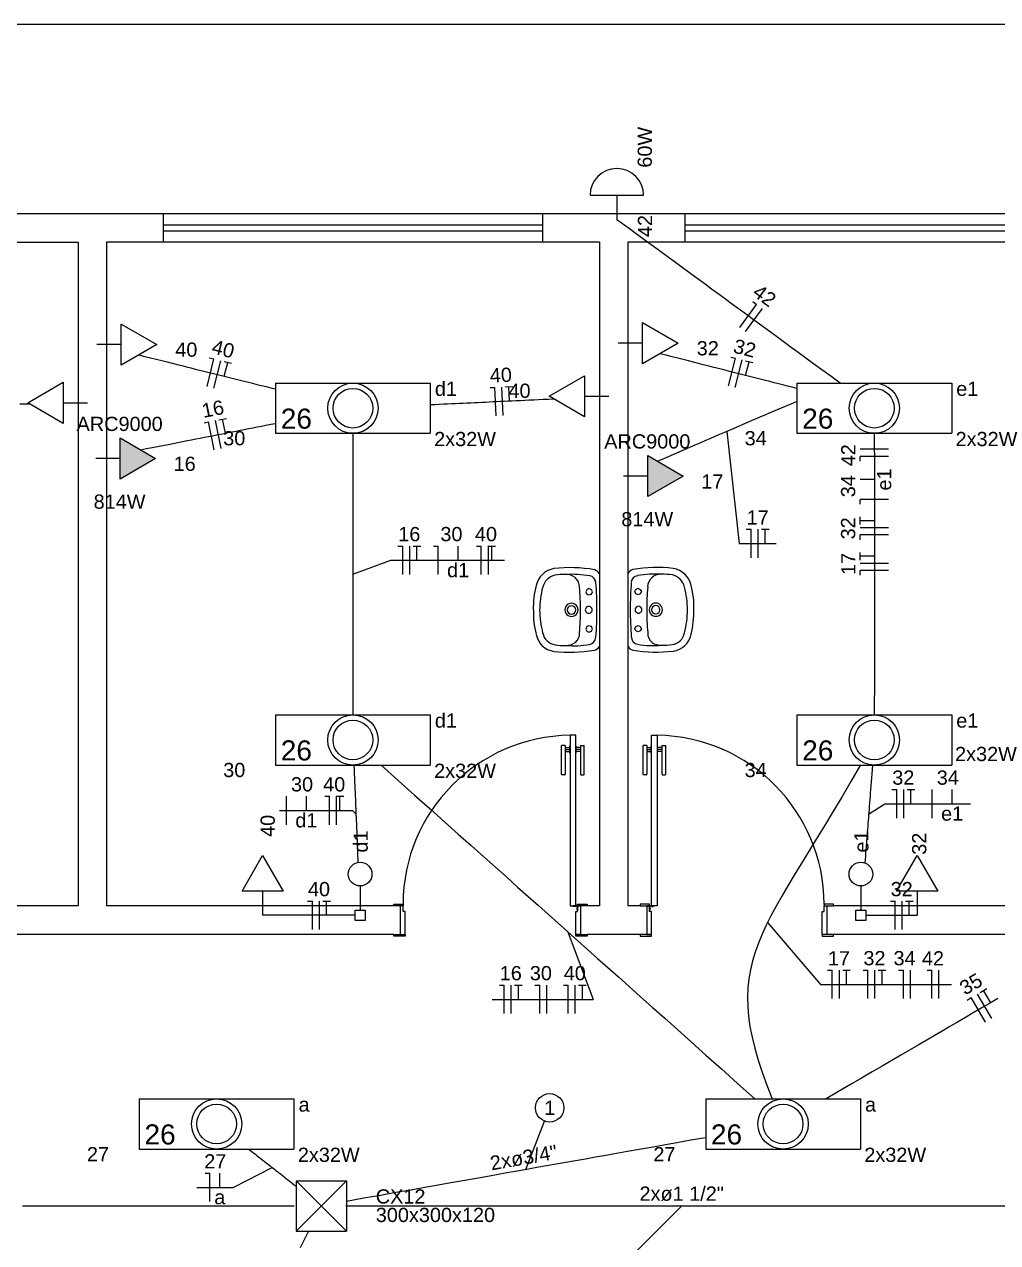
# Model space of a CAD drawing. Header units: millimetres. Extents: x -182 to 147, y -1396 to 58.
# Drawn here: x -124.93 to -114.66, y 39.77 to 52.63 of the extents above; entities that cross this region are included whole.
import ezdxf

# ---------------------------------------------------------------- set-up
doc = ezdxf.new("R2010")
doc.units = ezdxf.units.MM
doc.header["$LTSCALE"] = 10
doc.header["$MEASUREMENT"] = 0
for name, color, linetype in [('Arquitetura', 8, 'Continuous'), ('EL-Condutos', 4, 'Continuous'), ('EL-Fios (Fase 1)', 7, 'Continuous'), ('EL-Fios (Fase 2)', 7, 'Continuous'), ('EL-Fios (Fase 3)', 7, 'Continuous'), ('EL-Fios (Neutro)', 170, 'Continuous'), ('EL-Fios (Retorno)', 10, 'Continuous'), ('EL-Fios (Terra)', 90, 'Continuous'), ('EL-Textos conduto', 7, 'Continuous'), ('EL-Textos fios', 7, 'Continuous'), ('P-SIMBOL', 170, 'Continuous'), ('Textos', 7, 'Continuous')]:
    doc.layers.add(name, color=color, linetype=linetype)
doc.styles.add('Arial', font='arial.ttf')

msp = doc.modelspace()

# ---------------------------------------------------------------- hatches: boundary and pattern name
at = {"layer": 'P-SIMBOL', "linetype": 'Continuous'}
for points in [[(-123.9188, 47.8297), (-123.5438, 48.0462), (-123.9188, 48.2627)], [(-118.353, 47.6449), (-117.978, 47.8614), (-118.353, 48.0779)]]:
    msp.add_hatch(color=256, dxfattribs=at).paths.add_polyline_path(points)

# ---------------------------------------------------------------- linework, layer by layer
at = {"layer": 'Arquitetura', "linetype": 'Continuous'}
for p, q in [((-87.262, 52.6259), (-180.862, 52.6259)), ((-95.963, 50.6259), (-156.063, 50.6259)), ((-123.463, 50.6259), (-123.463, 50.3269)), ((-119.463, 50.6259), (-119.463, 50.3269)), ((-117.963, 50.6259), (-117.963, 50.3269)), ((-119.463, 50.5059), (-123.463, 50.5059)), ((-119.463, 50.4459), (-123.463, 50.4459)), ((-113.963, 50.5059), (-117.963, 50.5059)), ((-113.963, 50.4459), (-117.963, 50.4459)), ((-129.563, 50.3269), (-124.362, 50.3269)), ((-124.362, 50.3269), (-124.362, 43.3269)), ((-118.862, 50.3269), (-124.063, 50.3269)), ((-124.063, 50.3269), (-124.063, 43.3269)), ((-118.862, 50.3269), (-118.862, 43.3269)), ((-113.362, 50.3269), (-118.563, 50.3269)), ((-118.563, 50.3269), (-118.563, 43.3269)), ((-124.362, 43.3269), (-127.393, 43.3269)), ((-121.032, 43.3269), (-124.063, 43.3269)), ((-118.862, 43.3269), (-118.992, 43.3269)), ((-118.433, 43.3269), (-118.563, 43.3269)), ((-113.362, 43.3269), (-116.393, 43.3269)), ((-121.032, 43.0259), (-127.393, 43.0259)), ((-118.433, 43.0259), (-118.992, 43.0259)), ((-112.933, 43.0259), (-116.393, 43.0259))]:
    msp.add_line(p, q, dxfattribs=at)
at = {"layer": 'Arquitetura'}
for p, q in [((-118.862, 46.8269), (-118.862, 46.4459)), ((-118.563, 46.8289), (-118.563, 46.4489)), ((-118.994, 46.6619), (-119.006, 46.6409)), ((-118.973, 46.6749), (-118.994, 46.6619)), ((-118.947, 46.6619), (-118.973, 46.6749)), ((-118.935, 46.6409), (-118.947, 46.6619)), ((-118.49, 46.6429), (-118.478, 46.6639)), ((-118.478, 46.6639), (-118.452, 46.6769)), ((-118.452, 46.6769), (-118.431, 46.6639)), ((-118.431, 46.6639), (-118.419, 46.6429)), ((-119.006, 46.6409), (-118.994, 46.6159)), ((-118.994, 46.6159), (-118.973, 46.6069)), ((-118.973, 46.6069), (-118.947, 46.6159)), ((-118.947, 46.6159), (-118.935, 46.6409)), ((-118.862, 46.5729), (-118.862, 46.1969)), ((-118.563, 46.5759), (-118.563, 46.1989)), ((-118.478, 46.6179), (-118.49, 46.6429)), ((-118.452, 46.6089), (-118.478, 46.6179)), ((-118.431, 46.6179), (-118.452, 46.6089)), ((-118.419, 46.6429), (-118.431, 46.6179)), ((-118.862, 46.4459), (-118.862, 46.0609)), ((-118.563, 46.4489), (-118.563, 46.0629)), ((-118.994, 46.2729), (-119.006, 46.2469)), ((-118.973, 46.2809), (-118.994, 46.2729)), ((-118.947, 46.2729), (-118.973, 46.2809)), ((-118.935, 46.2469), (-118.947, 46.2729)), ((-118.49, 46.2499), (-118.478, 46.2749)), ((-118.478, 46.2749), (-118.452, 46.2839)), ((-118.452, 46.2839), (-118.431, 46.2749)), ((-118.431, 46.2749), (-118.419, 46.2499)), ((-119.006, 46.2469), (-118.994, 46.2259)), ((-118.994, 46.2259), (-118.973, 46.2139)), ((-118.973, 46.2139), (-118.947, 46.2259)), ((-118.947, 46.2259), (-118.935, 46.2469)), ((-118.478, 46.2279), (-118.49, 46.2499)), ((-118.452, 46.2159), (-118.478, 46.2279)), ((-118.431, 46.2279), (-118.452, 46.2159)), ((-118.419, 46.2499), (-118.431, 46.2279)), ((-119.126, 43.3229), (-119.12, 43.3229)), ((-118.299, 43.3229), (-118.305, 43.3229)), ((-119.095, 43.2929), (-119.095, 43.2989)), ((-118.33, 43.2929), (-118.33, 43.2989))]:
    msp.add_line(p, q, dxfattribs=at)
at = {"layer": 'Arquitetura', "color": 2}
for p, q in [((-119.112, 45.1259), (-119.172, 45.1259)), ((-119.172, 45.1259), (-119.172, 43.3269)), ((-119.112, 43.3269), (-119.112, 45.1259)), ((-118.313, 43.3269), (-118.313, 45.1259)), ((-118.313, 45.1259), (-118.253, 45.1259)), ((-118.253, 45.1259), (-118.253, 43.3269)), ((-119.172, 43.3269), (-119.112, 43.3269)), ((-118.253, 43.3269), (-118.313, 43.3269))]:
    msp.add_line(p, q, dxfattribs=at)
at = {"layer": 'Arquitetura', "color": 3, "linetype": 'Continuous'}
for p, q in [((-119.262, 44.7159), (-119.262, 45.0189)), ((-119.223, 45.0189), (-119.223, 44.7159)), ((-119.176, 44.9359), (-119.176, 45.0159)), ((-119.109, 44.9359), (-119.109, 45.0159)), ((-119.063, 45.0189), (-119.063, 44.7159)), ((-119.023, 44.7159), (-119.023, 45.0189)), ((-118.402, 44.7159), (-118.402, 45.0189)), ((-118.362, 45.0189), (-118.362, 44.7159)), ((-118.317, 44.9359), (-118.317, 45.0159)), ((-118.249, 44.9359), (-118.249, 45.0159)), ((-118.203, 45.0189), (-118.203, 44.7159)), ((-118.163, 44.7159), (-118.163, 45.0189)), ((-119.23, 44.7099), (-119.257, 44.7099)), ((-119.056, 44.7099), (-119.027, 44.7099)), ((-118.37, 44.7099), (-118.398, 44.7099)), ((-118.195, 44.7099), (-118.168, 44.7099))]:
    msp.add_line(p, q, dxfattribs=at)
at = {"layer": 'Arquitetura', "color": 3}
for p, q in [((-119.223, 45.0189), (-119.262, 45.0189)), ((-119.223, 44.9959), (-119.176, 44.9959)), ((-119.176, 45.0159), (-119.172, 45.0159)), ((-119.109, 45.0159), (-119.112, 45.0159)), ((-119.063, 44.9959), (-119.109, 44.9959)), ((-119.063, 45.0189), (-119.023, 45.0189)), ((-118.362, 45.0189), (-118.402, 45.0189)), ((-118.362, 44.9959), (-118.317, 44.9959)), ((-118.317, 45.0159), (-118.313, 45.0159)), ((-118.249, 45.0159), (-118.253, 45.0159)), ((-118.203, 44.9959), (-118.249, 44.9959)), ((-118.203, 45.0189), (-118.163, 45.0189)), ((-119.223, 44.9759), (-119.176, 44.9759)), ((-119.223, 44.9559), (-119.176, 44.9559)), ((-119.176, 44.9359), (-119.172, 44.9359)), ((-119.109, 44.9359), (-119.112, 44.9359)), ((-119.063, 44.9759), (-119.109, 44.9759)), ((-119.063, 44.9559), (-119.109, 44.9559)), ((-118.362, 44.9759), (-118.317, 44.9759)), ((-118.362, 44.9559), (-118.317, 44.9559)), ((-118.317, 44.9359), (-118.313, 44.9359)), ((-118.249, 44.9359), (-118.253, 44.9359)), ((-118.203, 44.9759), (-118.249, 44.9759)), ((-118.203, 44.9559), (-118.249, 44.9559))]:
    msp.add_line(p, q, dxfattribs=at)
for points in [[(-121.032, 43.3459), (-120.933, 43.3459), (-120.933, 43.3269), (-121.032, 43.3269), (-121.032, 43.3459)], [(-119.092, 43.3459), (-118.992, 43.3459), (-118.992, 43.3269), (-119.092, 43.3269), (-119.092, 43.3459)], [(-118.333, 43.3459), (-118.433, 43.3459), (-118.433, 43.3269), (-118.333, 43.3269), (-118.333, 43.3459)], [(-116.393, 43.3459), (-116.492, 43.3459), (-116.492, 43.3269), (-116.393, 43.3269), (-116.393, 43.3459)], [(-121.032, 43.0259), (-120.913, 43.0259), (-120.913, 43.0059), (-121.032, 43.0059), (-121.032, 43.0259)], [(-119.112, 43.0259), (-119.063, 43.0259), (-118.992, 43.0259), (-118.992, 43.0059), (-119.112, 43.0059), (-119.112, 43.0259)], [(-118.313, 43.0259), (-118.362, 43.0259), (-118.433, 43.0259), (-118.433, 43.0059), (-118.313, 43.0059), (-118.313, 43.0259)], [(-116.393, 43.0259), (-116.512, 43.0259), (-116.512, 43.0059), (-116.393, 43.0059), (-116.393, 43.0259)]]:
    msp.add_lwpolyline(points, close=True, dxfattribs=at)
at = {"layer": 'Arquitetura', "color": 2}
for points in [[(-120.913, 43.2659), (-120.933, 43.2659), (-120.933, 43.3269), (-120.963, 43.3269), (-120.963, 43.0259), (-120.913, 43.0259), (-120.913, 43.2659)], [(-119.112, 43.2659), (-119.092, 43.2659), (-119.092, 43.3269), (-119.063, 43.3269), (-119.063, 43.0259), (-119.112, 43.0259), (-119.112, 43.2659)], [(-118.313, 43.2659), (-118.333, 43.2659), (-118.333, 43.3269), (-118.362, 43.3269), (-118.362, 43.0259), (-118.313, 43.0259), (-118.313, 43.2659)], [(-116.512, 43.2659), (-116.492, 43.2659), (-116.492, 43.3269), (-116.463, 43.3269), (-116.463, 43.0259), (-116.512, 43.0259), (-116.512, 43.2659)]]:
    msp.add_lwpolyline(points, close=True, dxfattribs=at)
at = {"layer": 'Arquitetura', "color": 1}
for points in [[(-119.102, 43.3239), (-119.098, 43.3269), (-119.098, 43.3269), (-119.103, 43.3269), (-119.143, 43.3269), (-119.143, 43.3239), (-119.102, 43.3239)], [(-119.094, 43.3169), (-119.092, 43.3209), (-119.092, 43.3209), (-119.092, 43.3159), (-119.092, 43.2759), (-119.094, 43.2759), (-119.094, 43.3169)], [(-118.331, 43.3169), (-118.333, 43.3209), (-118.333, 43.3209), (-118.333, 43.3159), (-118.333, 43.2759), (-118.331, 43.2759), (-118.331, 43.3169)], [(-118.323, 43.3239), (-118.328, 43.3269), (-118.328, 43.3269), (-118.322, 43.3269), (-118.282, 43.3269), (-118.282, 43.3239), (-118.323, 43.3239)]]:
    msp.add_lwpolyline(points, dxfattribs=at)
at = {"layer": 'Arquitetura'}
for points in [[(-119.128, 43.3219), (-119.126, 43.3229), (-119.126, 43.3239)], [(-119.123, 43.3219), (-119.123, 43.3209), (-119.128, 43.3209), (-119.128, 43.3219), (-119.117, 43.3219), (-119.117, 43.3209), (-119.122, 43.3209), (-119.122, 43.3219)], [(-119.117, 43.3219), (-119.12, 43.3229), (-119.12, 43.3239)], [(-118.308, 43.3219), (-118.305, 43.3229), (-118.305, 43.3239)], [(-118.302, 43.3219), (-118.302, 43.3209), (-118.297, 43.3209), (-118.297, 43.3219), (-118.308, 43.3219), (-118.308, 43.3209), (-118.303, 43.3209), (-118.303, 43.3219)], [(-118.297, 43.3219), (-118.299, 43.3229), (-118.299, 43.3239)], [(-119.097, 43.2959), (-119.098, 43.2959), (-119.098, 43.2909), (-119.097, 43.2909), (-119.097, 43.3009), (-119.098, 43.3009), (-119.098, 43.2969), (-119.097, 43.2969)], [(-119.097, 43.3009), (-119.095, 43.2989), (-119.094, 43.2989)], [(-119.097, 43.2909), (-119.095, 43.2929), (-119.094, 43.2929)], [(-118.328, 43.3009), (-118.33, 43.2989), (-118.331, 43.2989)], [(-118.328, 43.2909), (-118.33, 43.2929), (-118.331, 43.2929)], [(-118.328, 43.2959), (-118.328, 43.2959), (-118.328, 43.2909), (-118.328, 43.2909), (-118.328, 43.3009), (-118.328, 43.3009), (-118.328, 43.2969), (-118.328, 43.2969)]]:
    msp.add_lwpolyline(points, dxfattribs=at)
at = {"layer": 'Arquitetura', "color": 1}
for centre in [(-119.098, 43.3209), (-118.328, 43.3209)]:
    msp.add_circle(centre, 0.005, dxfattribs=at)
at = {"layer": 'Arquitetura'}
for centre, radius, start, end in [((-119.301, 46.6539), 0.2349, 100.056, 167.486), ((-119.295, 46.6499), 0.1693, 102.719, 167.054), ((-119.169, 45.3869), 1.5077, 80.3071, 96.5866), ((-119.238, 46.2009), 0.6219, 88.1735, 98.6779), ((-119.21, 46.6799), 0.1432, 50.4003, 93.3975), ((-119.161, 45.5969), 1.2273, 80.7585, 92.6769), ((-119.205, 46.6879), 0.1334, 0.55134, 49.6562), ((-118.976, 46.7319), 0.0769, 4.38732, 81.2442), ((-118.952, 46.7759), 0.1044, 31.07, 69.4583), ((-118.473, 46.7779), 0.1044, 110.542, 148.93), ((-118.449, 46.7339), 0.0769, 98.7558, 175.613), ((-118.256, 45.3889), 1.5077, 83.4134, 99.6929), ((-118.264, 45.5989), 1.2273, 87.3231, 99.2415), ((-118.22, 46.6899), 0.1334, 130.344, 179.449), ((-118.215, 46.6819), 0.1432, 86.6025, 129.6), ((-118.187, 46.2029), 0.6219, 81.3221, 91.8265), ((-118.13, 46.6529), 0.1693, 12.9461, 77.2809), ((-118.124, 46.6559), 0.2349, 12.514, 79.9443), ((-118.613, 46.4699), 0.947, 165.578, 181.302), ((-118.34, 46.4189), 1.1531, 166.496, 178.648), ((-122.011, 46.4419), 2.9495, 0.06088, 4.81044), ((-122.319, 46.4609), 3.4312, 359.79, 4.6247), ((-115.106, 46.4629), 3.4312, 175.375, 180.21), ((-115.414, 46.4439), 2.9495, 175.19, 179.939), ((-119.085, 46.4209), 1.1531, 1.35244, 13.5038), ((-118.812, 46.4719), 0.947, 358.698, 14.4219), ((-118.611, 46.4269), 0.9482, 178.659, 194.363), ((-118.348, 46.4729), 1.1449, 181.303, 193.542), ((-119.157, 46.4489), 0.0698, 120.007, 180), ((-119.157, 46.4489), 0.0698, 180.001, 240.003), ((-119.157, 46.4489), 0.0444, 90, 180), ((-119.157, 46.4489), 0.0444, 180, 270), ((-119.157, 46.4489), 0.0698, 60.0032, 119.997), ((-119.157, 46.4489), 0.0444, 0, 90), ((-119.157, 46.4489), 0.0444, 270, 359.99), ((-119.157, 46.4489), 0.0698, 0.00072, 60.0032), ((-119.157, 46.4489), 0.0698, 300.007, 0), ((-121.767, 46.4489), 2.7052, 354.905, 359.979), ((-118.975, 46.4489), 0.036, 119.96, 180), ((-118.975, 46.4489), 0.036, 179.963, 239.981), ((-118.975, 46.4489), 0.036, 60.0128, 119.987), ((-118.975, 46.4489), 0.036, 240.013, 299.987), ((-118.975, 46.4489), 0.036, 359.963, 59.9809), ((-118.975, 46.4489), 0.036, 299.96, 0), ((-122.646, 46.4489), 3.7579, 355.586, 0), ((-114.779, 46.4509), 3.7579, 180, 184.414), ((-118.45, 46.4509), 0.036, 120.019, 180.037), ((-118.45, 46.4509), 0.036, 180, 240.04), ((-118.45, 46.4509), 0.036, 60.0128, 119.987), ((-118.45, 46.4509), 0.036, 240.013, 299.987), ((-118.45, 46.4509), 0.036, 0, 60.0398), ((-118.45, 46.4509), 0.036, 300.019, 0.03665), ((-115.658, 46.4509), 2.7052, 180.021, 185.095), ((-118.268, 46.4509), 0.0698, 119.997, 179.999), ((-118.268, 46.4509), 0.0698, 180, 239.993), ((-118.268, 46.4509), 0.0444, 90, 180), ((-118.268, 46.4509), 0.0444, 180.01, 270), ((-118.268, 46.4509), 0.0698, 60.0032, 119.997), ((-118.268, 46.4509), 0.0444, 0, 90), ((-118.268, 46.4509), 0.0444, 270, 0), ((-118.268, 46.4509), 0.0698, 0, 59.9929), ((-118.268, 46.4509), 0.0698, 299.997, 359.999), ((-119.077, 46.4749), 1.1449, 346.458, 358.697), ((-118.814, 46.4289), 0.9482, 345.637, 1.34148), ((-119.157, 46.4489), 0.0698, 240.003, 299.997), ((-118.268, 46.4509), 0.0698, 240.003, 299.997), ((-119.312, 46.2309), 0.2214, 190.408, 262.28), ((-119.307, 46.2359), 0.1567, 191.616, 261.581), ((-119.198, 46.2009), 0.1262, 309.245, 3.22682), ((-118.98, 46.1639), 0.0803, 279.607, 356.886), ((-118.445, 46.1659), 0.0803, 183.114, 260.393), ((-118.227, 46.2029), 0.1262, 176.773, 230.755), ((-118.118, 46.2379), 0.1567, 278.419, 348.384), ((-118.113, 46.2329), 0.2214, 277.72, 349.592), ((-119.17, 47.5079), 1.5061, 263.423, 279.721), ((-119.239, 46.7119), 0.6378, 261.83, 272.005), ((-119.126, 46.9709), 0.9009, 264.203, 280.218), ((-119.209, 46.2309), 0.1563, 267.161, 305.348), ((-118.931, 46.0989), 0.0772, 281.431, 332.133), ((-118.494, 46.1009), 0.0772, 207.867, 258.569), ((-118.255, 47.5099), 1.5061, 260.279, 276.577), ((-118.299, 46.9729), 0.9009, 259.782, 275.797), ((-118.216, 46.2329), 0.1563, 234.652, 272.839), ((-118.186, 46.7139), 0.6378, 267.995, 278.17), ((-119.149, 43.3419), 1.7842, 90.7769, 179.871), ((-118.276, 43.3419), 1.7842, 0.12949, 89.2231)]:
    msp.add_arc(centre, radius, start, end, dxfattribs=at)
at = {"layer": 'Arquitetura', "color": 3, "linetype": 'Continuous'}
for centre, start, end in [((-119.256, 44.7159), 180, 260.538), ((-119.229, 44.7159), 260.538, 0), ((-119.057, 44.7159), 180, 279.462), ((-119.028, 44.7159), 279.462, 0), ((-118.397, 44.7159), 180, 260.538), ((-118.369, 44.7159), 260.538, 0), ((-118.196, 44.7159), 180, 279.462), ((-118.169, 44.7159), 279.462, 0)]:
    msp.add_arc(centre, 0.006, start, end, dxfattribs=at)
at = {"layer": 'EL-Condutos', "linetype": 'Continuous'}
for points in [[(-116.3245, 48.8418), (-116.4225, 48.9135), (-116.515, 48.9813), (-116.6025, 49.0453), (-116.6854, 49.106), (-116.7642, 49.1637), (-116.8392, 49.2186), (-116.911, 49.2712), (-116.9799, 49.3216), (-117.0465, 49.3704), (-117.1111, 49.4177), (-117.1742, 49.4639), (-117.2363, 49.5093), (-117.2977, 49.5543), (-117.359, 49.5992), (-117.4206, 49.6443), (-117.4829, 49.6899), (-117.5463, 49.7363), (-117.6114, 49.7839), (-117.6785, 49.8331), (-117.7481, 49.884), (-117.8206, 49.9371), (-117.8966, 49.9927), (-117.9763, 50.0511), (-118.0603, 50.1126), (-118.149, 50.1776), (-118.2429, 50.2463), (-118.3424, 50.3191), (-118.4479, 50.3964), (-118.5599, 50.4784), (-118.6788, 50.5655)], [(-123.7234, 49.139), (-123.6587, 49.123), (-123.5965, 49.1075), (-123.5366, 49.0926), (-123.479, 49.0783), (-123.4234, 49.0644), (-123.3697, 49.0511), (-123.3177, 49.0382), (-123.2674, 49.0256), (-123.2186, 49.0135), (-123.1711, 49.0017), (-123.1248, 48.9902), (-123.0795, 48.9789), (-123.0351, 48.9679), (-122.9915, 48.957), (-122.9485, 48.9463), (-122.906, 48.9357), (-122.8637, 48.9252), (-122.8217, 48.9148), (-122.7797, 48.9043), (-122.7375, 48.8939), (-122.6951, 48.8833), (-122.6523, 48.8727), (-122.609, 48.8619), (-122.565, 48.8509), (-122.5201, 48.8398), (-122.4743, 48.8284), (-122.4273, 48.8167), (-122.379, 48.8047), (-122.3294, 48.7923), (-122.2782, 48.7796)], [(-116.7782, 48.784), (-116.8294, 48.797), (-116.879, 48.8096), (-116.9273, 48.8219), (-116.9743, 48.8338), (-117.0201, 48.8455), (-117.065, 48.8569), (-117.109, 48.8681), (-117.1523, 48.8791), (-117.1951, 48.89), (-117.2375, 48.9007), (-117.2797, 48.9114), (-117.3217, 48.9221), (-117.3637, 48.9328), (-117.406, 48.9435), (-117.4485, 48.9543), (-117.4915, 48.9652), (-117.5351, 48.9763), (-117.5795, 48.9876), (-117.6248, 48.9991), (-117.6711, 49.0109), (-117.7186, 49.0229), (-117.7674, 49.0353), (-117.8177, 49.0481), (-117.8697, 49.0613), (-117.9234, 49.0749), (-117.979, 49.0891), (-118.0366, 49.1037), (-118.0965, 49.1189), (-118.1587, 49.1347), (-118.2234, 49.1511)], [(-124.8724, 48.6206), (-124.9254, 48.6194), (-124.9767, 48.6184)], [(-120.6467, 48.6149), (-120.5994, 48.6171), (-120.5534, 48.6192), (-120.5086, 48.6213), (-120.4649, 48.6234), (-120.4223, 48.6253), (-120.3805, 48.6273), (-120.3394, 48.6292), (-120.2991, 48.6311), (-120.2592, 48.633), (-120.2199, 48.6348), (-120.1808, 48.6366), (-120.1419, 48.6384), (-120.1031, 48.6402), (-120.0643, 48.6421), (-120.0253, 48.6439), (-119.9861, 48.6457), (-119.9465, 48.6475), (-119.9065, 48.6494), (-119.8658, 48.6513), (-119.8244, 48.6532), (-119.7822, 48.6552), (-119.7391, 48.6572), (-119.6949, 48.6593), (-119.6496, 48.6614), (-119.603, 48.6636), (-119.555, 48.6658), (-119.5055, 48.6681), (-119.4543, 48.6705), (-119.4014, 48.673), (-119.3467, 48.6755)], [(-116.7799, 48.6478), (-116.82, 48.6308), (-116.8606, 48.6135), (-116.9018, 48.5959), (-116.9437, 48.5781), (-116.9862, 48.56), (-117.0292, 48.5416), (-117.0729, 48.5229), (-117.1172, 48.5039), (-117.1621, 48.4847), (-117.2077, 48.4652), (-117.2538, 48.4454), (-117.3006, 48.4253), (-117.3481, 48.405), (-117.3961, 48.3843), (-117.4448, 48.3634), (-117.4942, 48.3422), (-117.5442, 48.3207), (-117.5948, 48.2989), (-117.646, 48.2768), (-117.698, 48.2545), (-117.7505, 48.2318), (-117.8038, 48.2089), (-117.8576, 48.1857), (-117.9122, 48.1622), (-117.9674, 48.1384), (-118.0233, 48.1143), (-118.0798, 48.0899), (-118.137, 48.0652), (-118.1949, 48.0402), (-118.2535, 48.0149)], [(-123.7052, 48.1381), (-123.6421, 48.1504), (-123.5814, 48.1623), (-123.5229, 48.1737), (-123.4665, 48.1848), (-123.4121, 48.1954), (-123.3595, 48.2057), (-123.3085, 48.2157), (-123.2591, 48.2253), (-123.2111, 48.2347), (-123.1644, 48.2438), (-123.1188, 48.2528), (-123.0742, 48.2615), (-123.0304, 48.2701), (-122.9873, 48.2785), (-122.9447, 48.2868), (-122.9026, 48.2951), (-122.8608, 48.3032), (-122.8191, 48.3114), (-122.7774, 48.3195), (-122.7356, 48.3277), (-122.6935, 48.336), (-122.651, 48.3443), (-122.6079, 48.3527), (-122.5641, 48.3613), (-122.5195, 48.37), (-122.4739, 48.3789), (-122.4272, 48.388), (-122.3792, 48.3974), (-122.3299, 48.4071), (-122.279, 48.417)], [(-121.4625, 48.3112), (-121.4625, 48.1747), (-121.4624, 48.046), (-121.4624, 47.9245), (-121.4624, 47.8096), (-121.4624, 47.7009), (-121.4624, 47.5977), (-121.4624, 47.4995), (-121.4624, 47.4057), (-121.4624, 47.3158), (-121.4624, 47.2292), (-121.4624, 47.1454), (-121.4624, 47.0638), (-121.4624, 46.9839), (-121.4624, 46.9051), (-121.4624, 46.8268), (-121.4624, 46.7486), (-121.4624, 46.6697), (-121.4624, 46.5898), (-121.4624, 46.5082), (-121.4624, 46.4244), (-121.4624, 46.3378), (-121.4624, 46.2479), (-121.4624, 46.1542), (-121.4624, 46.0559), (-121.4624, 45.9527), (-121.4624, 45.844), (-121.4624, 45.7291), (-121.4624, 45.6076), (-121.4625, 45.4788), (-121.4625, 45.3424)], [(-115.9625, 48.3112), (-115.9625, 48.1747), (-115.9624, 48.046), (-115.9624, 47.9245), (-115.9624, 47.8096), (-115.9624, 47.7009), (-115.9624, 47.5977), (-115.9624, 47.4995), (-115.9624, 47.4057), (-115.9624, 47.3158), (-115.9624, 47.2292), (-115.9624, 47.1454), (-115.9624, 47.0638), (-115.9624, 46.9839), (-115.9624, 46.9051), (-115.9624, 46.8268), (-115.9624, 46.7486), (-115.9624, 46.6697), (-115.9624, 46.5898), (-115.9624, 46.5082), (-115.9624, 46.4244), (-115.9624, 46.3378), (-115.9624, 46.2479), (-115.9624, 46.1542), (-115.9624, 46.0559), (-115.9624, 45.9527), (-115.9624, 45.844), (-115.9624, 45.7291), (-115.9624, 45.6076), (-115.9625, 45.4788), (-115.9625, 45.3424)], [(-121.4516, 44.8126), (-121.4497, 44.7656), (-121.4478, 44.7206), (-121.4461, 44.6773), (-121.4444, 44.6356), (-121.4427, 44.5955), (-121.4411, 44.5569), (-121.4396, 44.5196), (-121.4381, 44.4835), (-121.4367, 44.4486), (-121.4353, 44.4147), (-121.4339, 44.3817), (-121.4326, 44.3495), (-121.4313, 44.318), (-121.43, 44.2871), (-121.4288, 44.2567), (-121.4276, 44.2266), (-121.4263, 44.1969), (-121.4251, 44.1673), (-121.4239, 44.1377), (-121.4227, 44.1081), (-121.4215, 44.0784), (-121.4202, 44.0483), (-121.419, 44.0179), (-121.4177, 43.9871), (-121.4164, 43.9556), (-121.4151, 43.9234), (-121.4137, 43.8905), (-121.4123, 43.8566), (-121.4109, 43.8217), (-121.4094, 43.7857)], [(-121.1661, 44.8122), (-120.9834, 44.649), (-120.8113, 44.4954), (-120.649, 44.3505), (-120.4958, 44.2137), (-120.351, 44.0844), (-120.2137, 43.9618), (-120.0832, 43.8453), (-119.9588, 43.7342), (-119.8396, 43.6279), (-119.7251, 43.5256), (-119.6143, 43.4266), (-119.5065, 43.3304), (-119.401, 43.2362), (-119.297, 43.1434), (-119.1938, 43.0512), (-119.0906, 42.9591), (-118.9866, 42.8662), (-118.8811, 42.7721), (-118.7733, 42.6758), (-118.6625, 42.5769), (-118.5479, 42.4746), (-118.4288, 42.3683), (-118.3044, 42.2572), (-118.1739, 42.1407), (-118.0366, 42.0181), (-117.8917, 41.8888), (-117.7386, 41.752), (-117.5763, 41.6071), (-117.4042, 41.4535), (-117.2214, 41.2903)], [(-116.1087, 44.8142), (-116.2093, 44.6389), (-116.3064, 44.4734), (-116.3998, 44.3171), (-116.4894, 44.1695), (-116.5751, 44.0298), (-116.6568, 43.8974), (-116.7342, 43.7717), (-116.8073, 43.6521), (-116.8759, 43.538), (-116.9399, 43.4286), (-116.9991, 43.3235), (-117.0535, 43.222), (-117.1028, 43.1233), (-117.147, 43.027), (-117.1858, 42.9324), (-117.2192, 42.8389), (-117.247, 42.7458), (-117.2692, 42.6525), (-117.2854, 42.5583), (-117.2957, 42.4627), (-117.2998, 42.3651), (-117.2977, 42.2647), (-117.2892, 42.1611), (-117.2742, 42.0534), (-117.2524, 41.9412), (-117.2239, 41.8238), (-117.1884, 41.7005), (-117.1458, 41.5708), (-117.096, 41.434), (-117.0389, 41.2895)], [(-115.9828, 44.8126), (-115.9864, 44.7654), (-115.9899, 44.7201), (-115.9932, 44.6766), (-115.9964, 44.6348), (-115.9995, 44.5945), (-116.0025, 44.5557), (-116.0054, 44.5182), (-116.0081, 44.482), (-116.0108, 44.447), (-116.0134, 44.4129), (-116.016, 44.3798), (-116.0185, 44.3475), (-116.0209, 44.3159), (-116.0233, 44.2849), (-116.0256, 44.2543), (-116.0279, 44.2241), (-116.0302, 44.1942), (-116.0325, 44.1645), (-116.0348, 44.1348), (-116.0371, 44.105), (-116.0394, 44.0751), (-116.0417, 44.0449), (-116.044, 44.0143), (-116.0464, 43.9831), (-116.0489, 43.9514), (-116.0514, 43.919), (-116.0539, 43.8858), (-116.0565, 43.8516), (-116.0592, 43.8163), (-116.062, 43.78)], [(-121.4395, 43.2269), (-121.4842, 43.2269), (-121.5262, 43.2269), (-121.5657, 43.2269), (-121.6028, 43.2269), (-121.6378, 43.2269), (-121.6708, 43.2269), (-121.7021, 43.2269), (-121.7319, 43.2269), (-121.7603, 43.2269), (-121.7876, 43.2269), (-121.8141, 43.2269), (-121.8398, 43.2269), (-121.865, 43.2269), (-121.8899, 43.2269), (-121.9147, 43.2269), (-121.9396, 43.2269), (-121.9649, 43.2269), (-121.9907, 43.2269), (-122.0172, 43.2269), (-122.0446, 43.2269), (-122.0732, 43.2269), (-122.1031, 43.2269), (-122.1346, 43.2269), (-122.1678, 43.2269), (-122.203, 43.2269), (-122.2403, 43.2269), (-122.2801, 43.2269), (-122.3223, 43.2269), (-122.3674, 43.2269), (-122.4155, 43.2269)], [(-116.0515, 43.2269), (-116.0277, 43.2269), (-116.0053, 43.2269), (-115.9843, 43.2269), (-115.9644, 43.2269), (-115.9456, 43.2269), (-115.9278, 43.2269), (-115.9108, 43.2269), (-115.8946, 43.2269), (-115.8791, 43.2269), (-115.8641, 43.2269), (-115.8495, 43.2269), (-115.8352, 43.2269), (-115.8212, 43.2269), (-115.8073, 43.2269), (-115.7934, 43.2269), (-115.7793, 43.2269), (-115.7651, 43.2269), (-115.7505, 43.2269), (-115.7355, 43.2269), (-115.7199, 43.2269), (-115.7037, 43.2269), (-115.6867, 43.2269), (-115.6689, 43.2269), (-115.65, 43.2269), (-115.6301, 43.2269), (-115.609, 43.2269), (-115.5866, 43.2269), (-115.5628, 43.2269), (-115.5374, 43.2269), (-115.5105, 43.2269)], [(-114.6594, 42.3489), (-114.7486, 42.2969), (-114.8351, 42.2463), (-114.9195, 42.1971), (-115.0023, 42.1487), (-115.0843, 42.1008), (-115.1659, 42.0531), (-115.2478, 42.0053), (-115.3307, 41.9569), (-115.4149, 41.9077), (-115.5013, 41.8573), (-115.5903, 41.8053), (-115.6826, 41.7514), (-115.7788, 41.6952), (-115.8795, 41.6364), (-115.9852, 41.5747), (-116.0966, 41.5096), (-116.2142, 41.4409), (-116.3387, 41.3682), (-116.4707, 41.2911)], [(-117.7433, 40.8806), (-117.8976, 40.8532), (-118.0441, 40.8272), (-118.1835, 40.8025), (-118.3162, 40.7789), (-118.443, 40.7564), (-118.5645, 40.7349), (-118.6814, 40.7142), (-118.7941, 40.6942), (-118.9035, 40.6747), (-119.0101, 40.6558), (-119.1145, 40.6373), (-119.2175, 40.619), (-119.3195, 40.6009), (-119.4213, 40.5829), (-119.5235, 40.5648), (-119.6266, 40.5465), (-119.7314, 40.5279), (-119.8385, 40.5089), (-119.9485, 40.4894), (-120.062, 40.4692), (-120.1797, 40.4483), (-120.3021, 40.4266), (-120.43, 40.4039), (-120.564, 40.3802), (-120.7046, 40.3552), (-120.8526, 40.329), (-121.0085, 40.3013), (-121.1731, 40.2721), (-121.3468, 40.2413), (-121.5304, 40.2087)], [(-122.5621, 40.7611), (-122.5438, 40.7468), (-122.5259, 40.7328), (-122.5085, 40.7192), (-122.4915, 40.7059), (-122.4749, 40.6929), (-122.4586, 40.6801), (-122.4426, 40.6676), (-122.4268, 40.6552), (-122.4113, 40.6431), (-122.3959, 40.631), (-122.3806, 40.6191), (-122.3655, 40.6072), (-122.3503, 40.5954), (-122.3352, 40.5835), (-122.3201, 40.5716), (-122.3048, 40.5597), (-122.2895, 40.5477), (-122.274, 40.5356), (-122.2583, 40.5233), (-122.2423, 40.5108), (-122.2261, 40.4981), (-122.2096, 40.4852), (-122.1927, 40.472), (-122.1754, 40.4584), (-122.1577, 40.4446), (-122.1395, 40.4303), (-122.1208, 40.4157), (-122.1015, 40.4006), (-122.0817, 40.385), (-122.0612, 40.369)], [(-124.9459, 40.1615), (-124.6059, 40.1615), (-124.2464, 40.1615), (-123.8652, 40.1615), (-123.4602, 40.1615), (-123.0291, 40.1615), (-122.57, 40.1615), (-122.0804, 40.1615)], [(-121.5362, 40.1615), (-121.2011, 40.1615), (-120.8864, 40.1615), (-120.5907, 40.1615), (-120.3127, 40.1615), (-120.0507, 40.1615), (-119.8033, 40.1615), (-119.5692, 40.1615), (-119.3467, 40.1615), (-119.1345, 40.1615), (-118.9311, 40.1615), (-118.735, 40.1615), (-118.5448, 40.1615), (-118.3589, 40.1615), (-118.176, 40.1615), (-117.9946, 40.1615), (-117.8131, 40.1615), (-117.6302, 40.1615), (-117.4443, 40.1615), (-117.2541, 40.1615), (-117.058, 40.1615), (-116.8546, 40.1615), (-116.6424, 40.1615), (-116.4199, 40.1615), (-116.1858, 40.1615), (-115.9385, 40.1615), (-115.6765, 40.1615), (-115.3984, 40.1615), (-115.1028, 40.1615), (-114.7881, 40.1615), (-114.4529, 40.1615)], [(-122.0163, 39.7223), (-121.9278, 39.8989)]]:
    msp.add_lwpolyline(points, dxfattribs=at)
at = {"layer": 'EL-Fios (Fase 1)'}
for p, q in [((-117.4295, 48.7947), (-117.3556, 49.0855)), ((-122.8529, 48.1519), (-122.9105, 48.4464)), ((-117.1878, 46.9991), (-117.1878, 47.2991)), ((-115.8124, 47.3143), (-116.1124, 47.3143)), ((-120.8625, 46.822), (-120.8625, 47.122)), ((-115.8124, 46.9393), (-116.1124, 46.9393)), ((-115.6519, 44.2532), (-115.6519, 44.5532)), ((-115.6686, 43.0769), (-115.6686, 43.3769)), ((-116.3313, 42.3485), (-116.3313, 42.6485)), ((-115.9563, 42.3485), (-115.9563, 42.6485)), ((-119.7923, 42.1902), (-119.7923, 42.4902)), ((-114.7243, 42.1373), (-114.8756, 42.3964))]:
    msp.add_line(p, q, dxfattribs=at)
at = {"layer": 'EL-Fios (Fase 2)'}
for p, q in [((-117.3208, 49.3853), (-117.1435, 49.6273)), ((-122.9286, 48.7868), (-122.8562, 49.0779)), ((-119.8775, 48.5006), (-119.8915, 48.8003)), ((-115.8124, 48.143), (-116.1124, 48.143)), ((-120.0338, 46.822), (-120.0338, 47.122)), ((-121.6347, 44.1823), (-121.6347, 44.4823)), ((-115.3519, 44.2532), (-115.3519, 44.5532)), ((-121.8151, 43.0769), (-121.8151, 43.3769)), ((-115.5813, 42.3485), (-115.5813, 42.6485)), ((-115.2813, 42.3485), (-115.2813, 42.6485)), ((-119.1173, 42.1902), (-119.1173, 42.4902))]:
    msp.add_line(p, q, dxfattribs=at)
at = {"layer": 'EL-Fios (Fase 3)'}
for p, q in [((-122.1634, 44.1823), (-122.1634, 44.4823)), ((-119.4173, 42.1902), (-119.4173, 42.4902))]:
    msp.add_line(p, q, dxfattribs=at)
at = {"layer": 'EL-Fios (Neutro)'}
for p, q in [((-117.3813, 49.4296), (-117.2041, 49.6716)), ((-117.2444, 49.7012), (-117.2041, 49.6716)), ((-123.0014, 48.8049), (-122.929, 49.096)), ((-122.9775, 49.1081), (-122.929, 49.096)), ((-117.5022, 48.8132), (-117.4283, 49.104)), ((-117.4768, 49.1163), (-117.4283, 49.104)), ((-120.0164, 48.7945), (-119.9664, 48.7968)), ((-119.9525, 48.4971), (-119.9664, 48.7968)), ((-123.0331, 48.4224), (-122.9841, 48.432)), ((-122.9265, 48.1375), (-122.9841, 48.432)), ((-115.8124, 48.068), (-116.1124, 48.068)), ((-116.1124, 48.018), (-116.1124, 48.068)), ((-115.8124, 47.6143), (-116.1124, 47.6143)), ((-116.1124, 47.5643), (-116.1124, 47.6143)), ((-117.3128, 47.2991), (-117.2628, 47.2991)), ((-117.2628, 46.9991), (-117.2628, 47.2991)), ((-115.8124, 47.2393), (-116.1124, 47.2393)), ((-116.1124, 47.1893), (-116.1124, 47.2393)), ((-120.9875, 47.122), (-120.9375, 47.122)), ((-120.9375, 46.822), (-120.9375, 47.122)), ((-120.6125, 47.122), (-120.5625, 47.122)), ((-120.5625, 46.822), (-120.5625, 47.122)), ((-120.1588, 47.122), (-120.1088, 47.122)), ((-120.1088, 46.822), (-120.1088, 47.122)), ((-115.8124, 46.8643), (-116.1124, 46.8643)), ((-116.1124, 46.8143), (-116.1124, 46.8643)), ((-121.7597, 44.4823), (-121.7097, 44.4823)), ((-121.7097, 44.1823), (-121.7097, 44.4823)), ((-115.7769, 44.5532), (-115.7269, 44.5532)), ((-115.7269, 44.2532), (-115.7269, 44.5532)), ((-121.9401, 43.3769), (-121.8901, 43.3769)), ((-121.8901, 43.0769), (-121.8901, 43.3769)), ((-115.7936, 43.3769), (-115.7436, 43.3769)), ((-115.7436, 43.0769), (-115.7436, 43.3769)), ((-116.4563, 42.6485), (-116.4063, 42.6485)), ((-116.4063, 42.3485), (-116.4063, 42.6485)), ((-116.0813, 42.6485), (-116.0313, 42.6485)), ((-116.0313, 42.3485), (-116.0313, 42.6485)), ((-115.7063, 42.6485), (-115.6563, 42.6485)), ((-115.6563, 42.3485), (-115.6563, 42.6485)), ((-115.4063, 42.6485), (-115.3563, 42.6485)), ((-115.3563, 42.3485), (-115.3563, 42.6485)), ((-119.9173, 42.4902), (-119.8673, 42.4902)), ((-119.8673, 42.1902), (-119.8673, 42.4902)), ((-119.5423, 42.4902), (-119.4923, 42.4902)), ((-119.4923, 42.1902), (-119.4923, 42.4902)), ((-119.2423, 42.4902), (-119.1923, 42.4902)), ((-119.1923, 42.1902), (-119.1923, 42.4902)), ((-114.9836, 42.3333), (-114.9404, 42.3586)), ((-114.7891, 42.0995), (-114.9404, 42.3586)), ((-123.0218, 40.5067), (-122.9718, 40.5067)), ((-122.9718, 40.2067), (-122.9718, 40.5067))]:
    msp.add_line(p, q, dxfattribs=at)
at = {"layer": 'EL-Fios (Retorno)'}
for p, q in [((-115.9624, 47.8243), (-116.1124, 47.8243)), ((-120.3525, 46.972), (-120.3525, 47.122)), ((-121.9534, 44.3323), (-121.9534, 44.4823)), ((-115.1419, 44.4032), (-115.1419, 44.5532)), ((-122.8668, 40.3567), (-122.8668, 40.5067))]:
    msp.add_line(p, q, dxfattribs=at)
at = {"layer": 'EL-Fios (Terra)'}
for p, q in [((-122.8222, 49.0695), (-122.7446, 49.0502)), ((-122.8196, 48.9143), (-122.7834, 49.0598)), ((-117.3217, 49.0769), (-117.2441, 49.0572)), ((-117.3198, 48.9216), (-117.2829, 49.067)), ((-119.8566, 48.8019), (-119.7766, 48.8056)), ((-119.8096, 48.6539), (-119.8166, 48.8038)), ((-122.8761, 48.4531), (-122.7976, 48.4684)), ((-122.8081, 48.3136), (-122.8368, 48.4608)), ((-116.1124, 47.3493), (-116.1124, 47.4293)), ((-117.1528, 47.2991), (-117.0728, 47.2991)), ((-117.1128, 47.1491), (-117.1128, 47.2991)), ((-115.9624, 47.3893), (-116.1124, 47.3893)), ((-120.8275, 47.122), (-120.7475, 47.122)), ((-120.7875, 46.972), (-120.7875, 47.122)), ((-120.0388, 47.122), (-119.9588, 47.122)), ((-119.9988, 46.972), (-119.9988, 47.122)), ((-116.1124, 46.9743), (-116.1124, 47.0543)), ((-115.9624, 47.0143), (-116.1124, 47.0143)), ((-121.6397, 44.4823), (-121.5597, 44.4823)), ((-121.5997, 44.3323), (-121.5997, 44.4823)), ((-115.6169, 44.5532), (-115.5369, 44.5532)), ((-115.5769, 44.4032), (-115.5769, 44.5532)), ((-121.7801, 43.3769), (-121.7001, 43.3769)), ((-121.7401, 43.2269), (-121.7401, 43.3769)), ((-115.6336, 43.3769), (-115.5536, 43.3769)), ((-115.5936, 43.2269), (-115.5936, 43.3769)), ((-116.2963, 42.6485), (-116.2163, 42.6485)), ((-116.2563, 42.4985), (-116.2563, 42.6485)), ((-115.9213, 42.6485), (-115.8413, 42.6485)), ((-115.8813, 42.4985), (-115.8813, 42.6485)), ((-119.7573, 42.4902), (-119.6773, 42.4902)), ((-119.7173, 42.3402), (-119.7173, 42.4902)), ((-119.0823, 42.4902), (-119.0023, 42.4902)), ((-119.0423, 42.3402), (-119.0423, 42.4902)), ((-114.8454, 42.414), (-114.7763, 42.4544)), ((-114.7352, 42.3047), (-114.8109, 42.4342))]:
    msp.add_line(p, q, dxfattribs=at)
at = {"layer": 'EL-Textos fios'}
for p, q in [((-117.5196, 48.3312), (-117.3878, 47.1491)), ((-117.3878, 47.1491), (-116.9978, 47.1491)), ((-121.4624, 46.8268), (-121.0625, 46.972)), ((-121.0625, 46.972), (-119.8651, 46.972)), ((-116.0224, 44.2956), (-115.8519, 44.4032)), ((-115.8519, 44.4032), (-114.9482, 44.4032)), ((-122.2384, 44.3323), (-121.466, 44.3323)), ((-121.4305, 44.2989), (-121.466, 44.3323)), ((-117.0895, 43.1506), (-116.5313, 42.4985)), ((-119.1938, 43.0512), (-118.9273, 42.3402)), ((-116.5313, 42.4985), (-115.1501, 42.4985)), ((-119.9923, 42.3402), (-118.9273, 42.3402)), ((-119.6388, 40.5443), (-119.4407, 41.056)), ((-122.3113, 40.5648), (-122.7209, 40.3567)), ((-123.1083, 40.3567), (-122.7209, 40.3567)), ((-117.9946, 40.1615), (-118.5488, 39.6073))]:
    msp.add_line(p, q, dxfattribs=at)
msp.add_circle((-119.3866, 41.1959), 0.15, dxfattribs=at)
at = {"layer": 'P-SIMBOL'}
for p, q in [((-118.9613, 50.8224), (-118.3963, 50.8224)), ((-118.6788, 50.8224), (-118.6788, 50.5655)), ((-123.9069, 49.4648), (-123.5319, 49.2483)), ((-123.9069, 49.0318), (-123.9069, 49.4648)), ((-118.4069, 49.4792), (-118.0319, 49.2627)), ((-118.4069, 49.0462), (-118.4069, 49.4792)), ((-123.9069, 49.2483), (-124.1629, 49.2483)), ((-123.5319, 49.2483), (-123.9069, 49.0318)), ((-118.4069, 49.2627), (-118.6629, 49.2627)), ((-118.0319, 49.2627), (-118.4069, 49.0462)), ((-124.8929, 48.6333), (-124.5179, 48.8498)), ((-124.5179, 48.8498), (-124.5179, 48.4168)), ((-122.2785, 48.8417), (-120.6465, 48.8417)), ((-122.2785, 48.8417), (-122.2785, 48.3117)), ((-120.6465, 48.8417), (-120.6465, 48.3117)), ((-119.3929, 48.7027), (-119.0179, 48.9192)), ((-119.0179, 48.9192), (-119.0179, 48.4862)), ((-116.7785, 48.8417), (-115.1465, 48.8417)), ((-116.7785, 48.8417), (-116.7785, 48.3117)), ((-115.1465, 48.8417), (-115.1465, 48.3117)), ((-124.5179, 48.4168), (-124.8929, 48.6333)), ((-124.5179, 48.6333), (-124.2619, 48.6333)), ((-119.0179, 48.4862), (-119.3929, 48.7027)), ((-119.0179, 48.7027), (-118.7619, 48.7027)), ((-123.9188, 47.8297), (-123.9188, 48.2627)), ((-123.9188, 48.2627), (-123.5438, 48.0462)), ((-122.2785, 48.3117), (-120.6465, 48.3117)), ((-116.7785, 48.3117), (-115.1465, 48.3117)), ((-118.353, 47.6449), (-118.353, 48.0779)), ((-118.353, 48.0779), (-117.978, 47.8614)), ((-123.9188, 48.0462), (-124.1748, 48.0462)), ((-123.5438, 48.0462), (-123.9188, 47.8297)), ((-118.353, 47.8614), (-118.609, 47.8614)), ((-117.978, 47.8614), (-118.353, 47.6449)), ((-122.2785, 45.3417), (-120.6465, 45.3417)), ((-122.2785, 45.3417), (-122.2785, 44.8117)), ((-120.6465, 45.3417), (-120.6465, 44.8117)), ((-116.7785, 45.3417), (-115.1465, 45.3417)), ((-116.7785, 45.3417), (-116.7785, 44.8117)), ((-115.1465, 45.3417), (-115.1465, 44.8117)), ((-122.2785, 44.8117), (-120.6465, 44.8117)), ((-116.7785, 44.8117), (-115.1465, 44.8117)), ((-122.632, 43.483), (-122.4155, 43.858)), ((-122.4155, 43.858), (-122.199, 43.483)), ((-115.727, 43.483), (-115.5105, 43.858)), ((-115.5105, 43.858), (-115.294, 43.483)), ((-122.199, 43.483), (-122.632, 43.483)), ((-122.4155, 43.483), (-122.4155, 43.2269)), ((-121.3865, 43.537), (-121.3865, 43.28)), ((-116.1045, 43.537), (-116.1045, 43.28)), ((-115.294, 43.483), (-115.727, 43.483)), ((-115.5105, 43.483), (-115.5105, 43.2269)), ((-121.4395, 43.28), (-121.3334, 43.28)), ((-121.4395, 43.1739), (-121.4395, 43.28)), ((-121.3334, 43.28), (-121.3334, 43.1739)), ((-116.1575, 43.28), (-116.0514, 43.28)), ((-116.1575, 43.1739), (-116.1575, 43.28)), ((-116.0514, 43.28), (-116.0514, 43.1739)), ((-121.3334, 43.1739), (-121.4395, 43.1739)), ((-116.0514, 43.1739), (-116.1575, 43.1739)), ((-123.7161, 41.2907), (-122.0841, 41.2907)), ((-123.7161, 41.2907), (-123.7161, 40.7607)), ((-122.0841, 41.2907), (-122.0841, 40.7607)), ((-117.7411, 41.2907), (-116.1091, 41.2907)), ((-117.7411, 41.2907), (-117.7411, 40.7607)), ((-116.1091, 41.2907), (-116.1091, 40.7607)), ((-123.7161, 40.7607), (-122.0841, 40.7607)), ((-117.7411, 40.7607), (-116.1091, 40.7607)), ((-122.0612, 40.4265), (-121.5312, 40.4265)), ((-122.0612, 40.4265), (-122.0612, 39.8965)), ((-122.0612, 40.4265), (-121.5312, 39.8965)), ((-121.5312, 40.4265), (-122.0612, 39.8965)), ((-121.5312, 40.4265), (-121.5312, 39.8965)), ((-122.0612, 39.8965), (-121.5312, 39.8965))]:
    msp.add_line(p, q, dxfattribs=at)
for centre, radius in [((-121.4625, 48.5767), 0.265), ((-115.9625, 48.5767), 0.265), ((-121.4625, 48.5767), 0.2092), ((-115.9625, 48.5767), 0.2092), ((-121.4625, 45.0767), 0.265), ((-121.4625, 45.0767), 0.2092), ((-115.9625, 45.0767), 0.265), ((-115.9625, 45.0767), 0.2092), ((-121.3865, 43.662), 0.125), ((-116.1045, 43.662), 0.125), ((-122.9001, 41.0257), 0.265), ((-116.9251, 41.0257), 0.265), ((-122.9001, 41.0257), 0.2092), ((-116.9251, 41.0257), 0.2092)]:
    msp.add_circle(centre, radius, dxfattribs=at)
msp.add_arc((-118.6788, 50.8224), 0.2825, 0, 180, dxfattribs=at)

# ---------------------------------------------------------------- texts
at = {"layer": 'EL-Textos conduto', "insert": (-119.6476, 40.594), "char_height": 0.15, "width": 1.26, "attachment_point": 8, "rotation": 10.06114, "line_spacing_factor": 0.6, "style": 'Arial'}
msp.add_mtext('2xø3/4"', dxfattribs=at)
at = {"layer": 'EL-Textos conduto', "insert": (-117.9946, 40.212), "char_height": 0.15, "width": 1.62, "attachment_point": 8, "line_spacing_factor": 0.6, "style": 'Arial'}
msp.add_mtext('2xø1 1/2"', dxfattribs=at)
at = {"layer": 'EL-Textos fios', "char_height": 0.15, "width": 0.36, "attachment_point": 8, "line_spacing_factor": 0.6, "style": 'Arial'}
for s, insert, rotation in [('42', (-117.1647, 49.7042), 323.78991), ('40', (-122.8491, 49.1272), 346.03213), ('32', (-117.3483, 49.1347), 345.74565), ('40', (-119.8988, 48.8495), 2.66998), ('16', (-122.9249, 48.494), 11.06954), ('42', (-116.1619, 48.0805), 90.00021), ('34', (-116.1619, 47.7537), 90.00021), ('e1', (-115.7824, 47.8243), 90.00021), ('32', (-116.1619, 47.3093), 90.00021), ('17', (-116.1619, 46.9343), 90.00021), ('40', (-121.8201, 43.4264), 0.00084), ('35', (-114.9049, 42.4366), 30.28655)]:
    msp.add_mtext(s, dxfattribs=dict(at, insert=insert, rotation=rotation))
at = {"layer": 'EL-Textos fios', "char_height": 0.15, "attachment_point": 8, "line_spacing_factor": 0.6, "style": 'Arial'}
for s, insert, width in [('17', (-117.1928, 47.3486), 0.36), ('16', (-120.8675, 47.1715), 0.36), ('30', (-120.4231, 47.1715), 0.36), ('40', (-120.0588, 47.1715), 0.36), ('d1', (-120.3525, 46.792), 0.36), ('32', (-115.6569, 44.6027), 0.36), ('34', (-115.1875, 44.6027), 0.36), ('30', (-121.999, 44.5318), 0.36), ('40', (-121.6597, 44.5318), 0.36), ('e1', (-115.1419, 44.2232), 0.36), ('d1', (-121.9534, 44.1523), 0.36), ('32', (-115.6736, 43.4264), 0.36), ('17', (-116.3363, 42.698), 0.36), ('32', (-115.9613, 42.698), 0.36), ('34', (-115.6438, 42.698), 0.36), ('42', (-115.3438, 42.698), 0.36), ('16', (-119.7973, 42.5397), 0.36), ('30', (-119.4798, 42.5397), 0.36), ('40', (-119.1223, 42.5397), 0.36), ('1', (-119.3866, 41.1209), 0.18), ('27', (-122.9146, 40.5562), 0.36), ('a', (-122.8668, 40.1767), 0.18)]:
    msp.add_mtext(s, dxfattribs=dict(at, insert=insert, width=width))
at = {"layer": 'P-SIMBOL', "char_height": 0.2118, "width": 0.50832, "attachment_point": 7, "line_spacing_factor": 0.6, "style": 'Arial'}
for insert in [(-122.2235, 48.3576), (-116.7235, 48.3576), (-122.2235, 44.8576), (-116.7235, 44.8576), (-123.6611, 40.8066), (-117.6861, 40.8066)]:
    msp.add_mtext('26', dxfattribs=dict(at, insert=insert))
at = {"layer": 'Textos', "char_height": 0.15, "rotation": 90.00021, "line_spacing_factor": 0.6, "style": 'Arial'}
for s, insert, width, attachment_point in [('60W', (-118.3068, 51.3296), 0.54, 8), ('42', (-118.3068, 50.4985), 0.36, 8), ('40', (-122.2847, 44.1703), 0.36, 8), ('d1', (-121.304, 43.8889), 0.36, 7), ('e1', (-116.022, 43.8889), 0.36, 7), ('32', (-115.412, 43.9821), 0.36, 8)]:
    msp.add_mtext(s, dxfattribs=dict(at, insert=insert, width=width, attachment_point=attachment_point))
at = {"layer": 'Textos', "char_height": 0.15, "line_spacing_factor": 0.6, "style": 'Arial'}
for s, insert, width, attachment_point in [('40', (-123.2195, 49.1176), 0.36, 8), ('32', (-117.7195, 49.132), 0.36, 8), ('d1', (-120.5983, 48.7046), 0.36, 7), ('40', (-119.7052, 48.6835), 0.36, 8), ('e1', (-115.0983, 48.7046), 0.36, 7), ('ARC9000', (-123.9229, 48.3341), 1.26, 8), ('30', (-122.8304, 48.183), 0.36, 7), ('2x32W', (-120.6056, 48.1744), 0.9, 7), ('34', (-117.3304, 48.183), 0.36, 7), ('2x32W', (-115.1056, 48.1744), 0.9, 7), ('ARC9000', (-118.3571, 48.1493), 1.26, 8), ('16', (-123.2371, 47.9131), 0.36, 8), ('17', (-117.6712, 47.7284), 0.36, 8), ('814W', (-123.9237, 47.5138), 0.72, 8), ('814W', (-118.3579, 47.329), 0.72, 8), ('d1', (-120.5983, 45.2046), 0.36, 7), ('e1', (-115.0983, 45.2046), 0.36, 7), ('2x32W', (-115.1109, 44.8519), 0.9, 7), ('30', (-122.8304, 44.683), 0.36, 7), ('2x32W', (-120.6056, 44.6744), 0.9, 7), ('34', (-117.3304, 44.683), 0.36, 7), ('a', (-122.0359, 41.1536), 0.18, 7), ('a', (-116.0609, 41.1536), 0.18, 7), ('27', (-124.268, 40.632), 0.36, 7), ('2x32W', (-122.0432, 40.6234), 0.9, 7), ('27', (-118.293, 40.632), 0.36, 7), ('2x32W', (-116.0682, 40.6234), 0.9, 7), ('CX12', (-121.2212, 40.184), 0.72, 7), ('300x300x120', (-121.2212, 39.989), 1.98, 7)]:
    msp.add_mtext(s, dxfattribs=dict(at, insert=insert, width=width, attachment_point=attachment_point))

doc.saveas('drawing.dxf')
